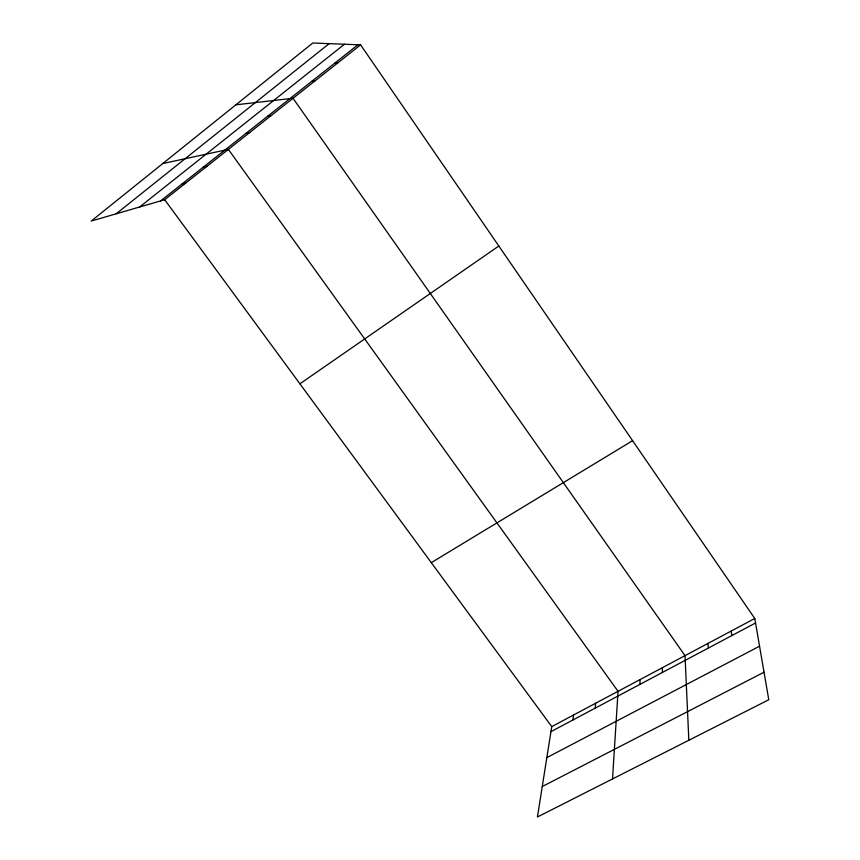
<?xml version="1.0" encoding="UTF-8"?>
<svg xmlns="http://www.w3.org/2000/svg" width="860" height="860" viewBox="0 0 860 860"><rect width="100%" height="100%" fill="white"/><g stroke="black" fill="none" stroke-linecap="round" stroke-linejoin="round"><path stroke-width="1.29" d="M639.926 684.388L640.066 679.583M612.524 778.945L618.039 691.311L228.384 149.371L162.776 163.55M595.174 708.167L595.647 703.243M572.921 719.981L573.555 715.004M164.668 199.724L551.755 726.614L537.425 817L768.775 699.75L754.779 618.49L360.609 44.87L312.793 43L91.224 221.052L164.668 199.724L360.609 44.87M116.175 213.807L329.144 43.634M139.675 206.98L344.452 44.236M160.626 200.907L357.996 44.763M299.914 383.807L498.832 246.025M431.301 562.655L632.605 440.685M551.755 726.614L754.779 618.49M550.959 731.645L755.553 622.984M546.842 757.617L759.552 646.204M542.262 786.545L764.035 672.208M181.697 184.233L185.599 183.191M203.078 167.313L206.83 166.399M246.175 133.225L249.615 132.59M267.868 116.057L271.158 115.562M235.855 104.823L293.023 98.276L685.022 655.642L688.838 740.266M312.255 80.947L315.212 80.743M334.959 62.995L337.743 62.941M731.215 631.046L731.795 635.604M707.963 643.43L708.35 648.053M662.393 667.693L662.426 672.445"/></g></svg>
